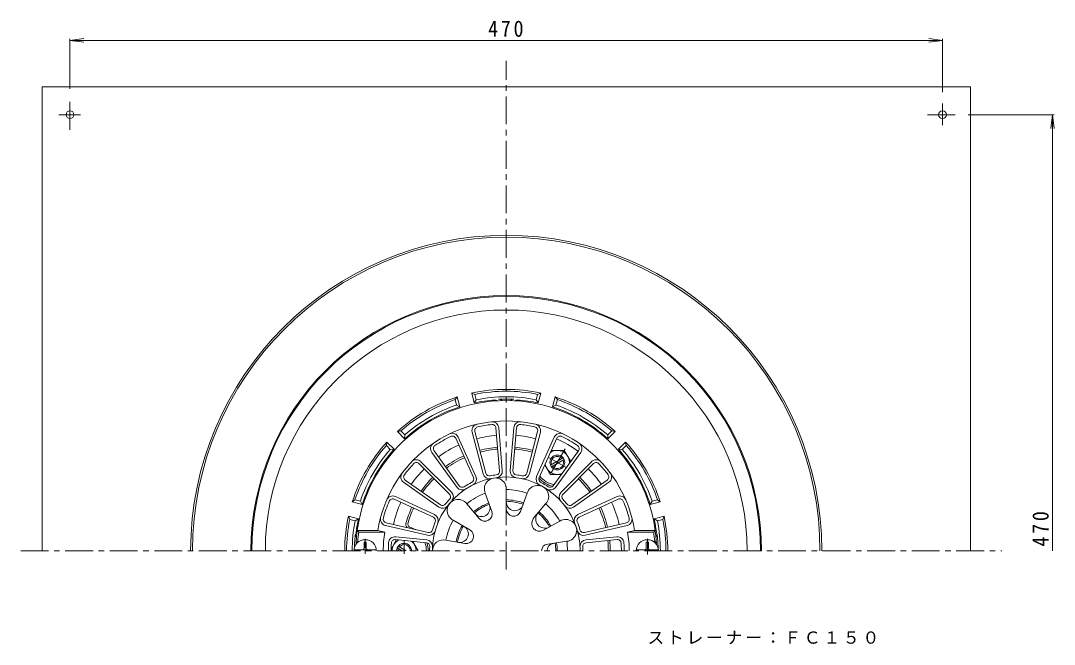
# Model space of a CAD drawing. Units: millimetres, scale not verified. Extents: x -314 to 365, y -412 to 407.
# Drawn here: x -239 to 318, y 70 to 407 of the extents above; entities that cross this region are included whole.
import ezdxf

# ---------------------------------------------------------------- set-up
doc = ezdxf.new("R2010")
doc.units = ezdxf.units.MM
doc.header["$LTSCALE"] = 3
doc.linetypes.add('CHAIN1', pattern=[8, 5, -1, 1, -1])
for name, color, linetype, lineweight in [('0-0_通り芯', 4, 'Continuous', 9), ('0-1_躯体', 6, 'Continuous', 9), ('0-2_仕上', 3, 'Continuous', 9), ('0-4_その他', 7, 'Continuous', 9), ('0-5_寸法', 7, 'Continuous', 9), ('0-8', 2, 'Continuous', 9), ('0-A', 2, 'Continuous', 9)]:
    doc.layers.add(name, color=color, linetype=linetype, lineweight=lineweight)
doc.styles.add('ＭＳ ゴシック', font='')
doc.styles.get('ＭＳ ゴシック').set_extended_font_data('MS Gothic')

msp = doc.modelspace()

# ---------------------------------------------------------------- linework, layer by layer
at = {"layer": '0-0_通り芯', "linetype": 'CHAIN1'}
for p, q in [((22.486, 110.749), (22.486, 384.975)), ((-239.078, 120.866), (289.51, 120.866))]:
    msp.add_line(p, q, dxfattribs=at)
at = {"layer": '0-0_通り芯'}
for radius in [170, 169]:
    msp.add_arc((22.486, 120.866), radius, 0, 180, dxfattribs=at)
at = {"layer": '0-1_躯体'}
for p, q in [((-3.871, 203.777), (-5.039, 202.342)), ((-4.261, 199.438), (-5.039, 202.342)), ((-2.446, 198.458), (-3.871, 203.777)), ((5.282, 200.529), (3.857, 205.847)), ((5.586, 205.189), (3.857, 205.847)), ((6.364, 202.285), (5.282, 200.529)), ((6.364, 202.285), (5.586, 205.189)), ((38.609, 202.285), (39.387, 205.189)), ((39.691, 200.529), (38.609, 202.285)), ((41.116, 205.847), (39.387, 205.189)), ((39.691, 200.529), (41.116, 205.847)), ((47.419, 198.458), (48.844, 203.777)), ((50.012, 202.342), (48.844, 203.777)), ((49.234, 199.438), (50.012, 202.342)), ((-2.446, 198.458), (-4.261, 199.438)), ((49.234, 199.438), (47.419, 198.458)), ((-34.311, 185.441), (-36.138, 185.147)), ((-32.245, 181.254), (-36.138, 185.147)), ((-32.185, 183.316), (-34.311, 185.441)), ((77.158, 183.316), (79.284, 185.441)), ((77.218, 181.254), (81.111, 185.147)), ((81.111, 185.147), (79.284, 185.441)), ((-41.795, 179.49), (-42.089, 177.663)), ((-37.902, 175.597), (-41.795, 179.49)), ((-32.185, 183.316), (-32.245, 181.254)), ((77.218, 181.254), (77.158, 183.316)), ((82.875, 175.597), (86.768, 179.49)), ((87.062, 177.663), (86.768, 179.49)), ((-39.964, 175.537), (-42.089, 177.663)), ((-37.902, 175.597), (-39.964, 175.537)), ((84.936, 175.537), (82.875, 175.597)), ((84.936, 175.537), (87.062, 177.663)), ((-58.99, 148.391), (-60.425, 147.223)), ((-55.106, 145.798), (-60.425, 147.223)), ((-56.086, 147.613), (-58.99, 148.391)), ((-56.086, 147.613), (-55.106, 145.798)), ((100.079, 145.798), (101.058, 147.613)), ((100.079, 145.798), (105.398, 147.223)), ((101.058, 147.613), (103.963, 148.391)), ((105.398, 147.223), (103.963, 148.391)), ((-57.177, 138.07), (-62.496, 139.495)), ((-61.837, 137.766), (-62.496, 139.495)), ((102.15, 138.07), (107.468, 139.495)), ((106.809, 137.766), (107.468, 139.495)), ((-58.933, 136.988), (-61.837, 137.766)), ((-58.933, 136.988), (-57.177, 138.07)), ((103.906, 136.988), (102.15, 138.07)), ((103.906, 136.988), (106.809, 137.766))]:
    msp.add_line(p, q, dxfattribs=at)
for centre, radius, start, end in [((22.486, 120.866), 137.5, 0, 180), ((22.486, 120.866), 137, 0, 180), ((22.486, 120.866), 129.768, 0, 180), ((22.486, 120.866), 87, 77.63522, 102.36475), ((22.486, 120.866), 86, 78.66675, 101.33324), ((22.486, 120.866), 87, 107.63522, 132.36475), ((22.486, 120.866), 86, 108.66675, 131.33324), ((22.486, 120.866), 81.5, 94.32834, 102.18677), ((22.486, 120.866), 83, 78.79947, 101.20049), ((16.486, 200.139), 2, 52.44421, 94.32857), ((22.486, 120.866), 81.784, 87.12622, 92.87378), ((18.486, 200.549), 2, 39.76068, 92.8741), ((26.486, 200.549), 2, 87.1259, 140.23932), ((28.486, 200.139), 2, 85.67143, 127.55579), ((22.486, 120.866), 81.5, 77.81322, 85.67166), ((22.486, 120.866), 87, 47.63522, 72.36475), ((22.486, 120.866), 86, 48.66675, 71.33324), ((22.486, 120.866), 81.5, 107.81322, 132.18677), ((22.486, 120.866), 83, 108.79947, 131.20049), ((22.486, 120.866), 81.5, 47.81322, 72.18677), ((22.486, 120.866), 83, 48.79947, 71.20049), ((22.486, 120.866), 87, 137.63522, 162.36475), ((22.486, 120.866), 62.463, 94.79076, 104.74074), ((22.486, 120.866), 62.463, 75.25931, 85.20924), ((22.486, 120.866), 66.195, 54.18575, 65.8141), ((22.486, 120.866), 87, 17.63522, 42.36475), ((22.486, 120.866), 86, 138.66675, 161.33324), ((22.486, 120.866), 83, 138.79947, 161.20049), ((22.486, 120.866), 81.5, 137.81322, 162.18677), ((22.486, 120.866), 62.463, 114.1859, 125.81406), ((22.486, 120.866), 56, 94.79077, 104.74075), ((22.486, 120.866), 55, 94.79076, 104.74077), ((22.486, 120.866), 55, 75.82635, 85.20924), ((22.486, 120.866), 56, 75.25925, 85.20923), ((35.464, 172.252), 2, 60.05476, 75.82661), ((22.486, 120.866), 81.5, 17.81322, 42.18677), ((22.486, 120.866), 83, 18.79947, 41.20049), ((22.486, 120.866), 86, 18.66675, 41.33324), ((22.486, 120.866), 56, 114.18591, 125.81403), ((22.486, 120.866), 55, 114.18593, 125.81396), ((22.486, 120.866), 62.463, 135.0251, 144.97498), ((22.486, 120.866), 62.463, 35.02496, 44.9749), ((22.486, 120.866), 56, 135.02505, 144.97505), ((22.486, 120.866), 55, 135.02507, 144.97505), ((49.986, 168.497), 13, 220.52802, 259.47214), ((49.986, 168.497), 12, 218.14966, 261.85043), ((60.5, 157.798), 2, 44.17339, 66.72685), ((22.486, 120.866), 55, 35.02492, 44.17365), ((60.839, 158.88), 2, 44.74692, 51.14423), ((22.486, 120.866), 56, 35.02495, 44.74684), ((22.486, 120.866), 62.463, 155.2085, 166.83669), ((22.486, 120.866), 62.463, 13.16331, 24.7915), ((22.486, 120.866), 87, 167.63525, 180), ((22.486, 120.866), 56, 155.20851, 164.74684), ((22.486, 120.866), 55, 155.20851, 164.17365), ((22.486, 120.866), 55, 13.16333, 24.79149), ((22.486, 120.866), 56, 13.16331, 24.79149), ((22.486, 120.866), 87, 0, 12.36475), ((22.486, 120.866), 86, 168.66676, 180), ((22.486, 120.866), 83, 168.79951, 180), ((22.486, 120.866), 81.5, 167.81323, 172.77383), ((-29.611, 135.072), 2, 164.74692, 246.75929), ((-28.505, 135.32), 2, 164.17339, 254.49844), ((22.486, 120.866), 81.5, 7.22617, 12.18677), ((22.486, 120.866), 83, 0, 11.20049), ((22.486, 120.866), 86, 0, 11.33324), ((22.486, 120.866), 81.784, 173.52293, 178.83969), ((-56.788, 129.866), 2, 173.52292, 226.63525), ((-56.382, 130.866), 2, 172.77383, 214.65736), ((-32.514, 120.866), 13, 61.30168, 74.49832), ((101.355, 130.866), 2, 325.34264, 7.22617), ((101.761, 129.866), 2, 313.36681, 6.47708), ((22.486, 120.866), 81.784, 1.16039, 6.47707), ((-32.514, 120.866), 12, 0, 21.85062), ((-32.514, 120.866), 13, 0, 19.47139), ((22.486, 120.866), 55, 0, 5.81412), ((22.486, 120.866), 56, 0, 5.81415)]:
    msp.add_arc(centre, radius, start, end, dxfattribs=at)
at = {"layer": '0-2_仕上'}
for p, q in [((4.123, 184.766), (10.035, 162.297)), ((5.573, 185.148), (11.485, 162.678)), ((16.935, 187.103), (18.875, 163.951)), ((18.43, 187.228), (20.37, 164.076)), ((26.543, 187.228), (24.603, 164.076)), ((28.038, 187.103), (26.097, 163.951)), ((39.399, 185.148), (33.488, 162.678)), ((40.85, 184.766), (34.938, 162.297)), ((-4.746, 181.501), (4.773, 160.306)), ((-3.378, 182.115), (6.141, 160.921)), ((48.351, 182.115), (38.832, 160.921)), ((49.719, 181.501), (40.2, 160.306)), ((-17.625, 173.89), (-4.03, 155.049)), ((-16.409, 174.767), (-2.813, 155.927)), ((61.382, 174.767), (47.786, 155.927)), ((62.598, 173.89), (49.003, 155.049)), ((-24.535, 167.846), (-8.099, 151.425)), ((-23.475, 168.907), (-7.039, 152.486)), ((68.448, 168.907), (52.012, 152.486)), ((69.508, 167.846), (53.072, 151.425)), ((-32.807, 157.787), (-13.78, 144.452)), ((-31.946, 159.015), (-12.92, 145.68)), ((76.919, 159.015), (57.892, 145.68)), ((77.779, 157.787), (58.753, 144.452)), ((11.181, 151.869), (14.734, 142.126)), ((22.506, 153.866), (22.5, 143.495)), ((33.754, 151.882), (30.213, 142.135)), ((-37.858, 148.738), (-16.765, 138.995)), ((-37.229, 150.099), (-16.136, 140.357)), ((1.29, 146.158), (7.951, 138.21)), ((43.714, 146.132), (37.043, 138.192)), ((82.201, 150.099), (61.109, 140.357)), ((82.831, 148.738), (61.738, 138.995)), ((-42.579, 134.542), (-19.955, 129.251)), ((-42.237, 136.003), (-19.613, 130.712)), ((-6.102, 137.348), (2.882, 132.168)), ((51.346, 136.87), (42.276, 131.841)), ((87.21, 136.003), (64.586, 130.712)), ((87.551, 134.542), (64.928, 129.251)), ((-56.922, 130.866), (-57.777, 131.866)), ((-46.604, 131.866), (-57.777, 131.866)), ((-42.843, 130.866), (-56.922, 130.866)), ((-46.604, 131.866), (-42.843, 130.866)), ((-20.375, 126.738), (-37.033, 128.434)), ((65.348, 126.738), (82.006, 128.434)), ((91.577, 131.866), (87.816, 130.866)), ((87.816, 130.866), (101.894, 130.866)), ((91.577, 131.866), (102.75, 131.866)), ((101.894, 130.866), (102.75, 131.866)), ((-57.481, 125.866), (-58.415, 124.866)), ((-57.986, 124.866), (-58.415, 124.866)), ((-56.83, 125.866), (-57.481, 125.866)), ((-20.527, 125.245), (-37.185, 126.942)), ((-10.009, 126.616), (0.203, 124.809)), ((55.085, 125.995), (44.841, 124.383)), ((65.5, 125.245), (82.158, 126.942)), ((101.803, 125.866), (102.454, 125.866)), ((102.454, 125.866), (103.388, 124.866)), ((102.958, 124.866), (103.388, 124.866))]:
    msp.add_line(p, q, dxfattribs=at)
for centre, radius, start, end in [((22.486, 120.866), 81, 2.83057, 177.16943), ((22.486, 120.866), 70, 9.04616, 170.95892), ((14.942, 186.936), 3.5, 4.79076, 96.51379), ((30.031, 186.936), 3.5, 83.48634, 175.20938), ((-6.571, 180.681), 3.5, 24.18591, 115.90903), ((7.508, 185.657), 3.5, 103.01149, 194.74059), ((7.508, 185.657), 2, 103.01149, 194.74059), ((22.486, 120.866), 68.5, 96.51418, 103.01723), ((14.942, 186.936), 2, 4.79076, 96.51379), ((30.031, 186.936), 2, 83.48615, 175.20918), ((22.486, 120.866), 68.5, 76.98276, 83.48581), ((37.465, 185.657), 2, 345.25935, 76.98845), ((37.465, 185.657), 3.5, 345.25955, 76.98865), ((51.543, 180.681), 3.5, 64.09085, 155.81396), ((-14.787, 175.938), 3.5, 124.09094, 215.81406), ((22.486, 120.866), 68.5, 115.90936, 124.09065), ((-6.571, 180.681), 2, 24.18591, 115.90903), ((51.543, 180.681), 2, 64.09097, 155.81409), ((22.486, 120.866), 68.5, 55.90935, 64.09064), ((59.76, 175.938), 3.5, 324.18594, 55.90906), ((-14.787, 175.938), 2, 124.09094, 215.81406), ((59.76, 175.938), 2, 324.18594, 55.90906), ((22.486, 120.866), 68.5, 136.74847, 143.25153), ((-25.949, 166.432), 3.5, 45.02505, 136.74809), ((-25.949, 166.432), 2, 45.02505, 136.74809), ((70.922, 166.432), 3.5, 43.25191, 134.97495), ((70.922, 166.432), 2, 43.25191, 134.97495), ((22.486, 120.866), 68.5, 36.74847, 43.25153), ((-30.798, 160.653), 3.5, 143.24579, 234.97488), ((-30.798, 160.653), 2, 143.24579, 234.97488), ((13.419, 163.187), 3.5, 194.74059, 282.09221), ((13.419, 163.187), 2, 194.74059, 282.09221), ((22.486, 120.866), 41.282, 97.43924, 102.09219), ((16.882, 163.784), 2, 277.43927, 4.79076), ((16.882, 163.784), 3.5, 277.43927, 4.79076), ((28.09, 163.784), 3.5, 175.20938, 262.56087), ((28.09, 163.784), 2, 175.20918, 262.56067), ((22.486, 120.866), 41.282, 77.90781, 82.56076), ((31.554, 163.187), 3.5, 257.90793, 345.25955), ((31.554, 163.187), 2, 257.90773, 345.25935), ((75.771, 160.653), 2, 305.02512, 36.75421), ((75.771, 160.653), 3.5, 305.02512, 36.75421), ((22.486, 120.866), 39.782, 0, 180), ((-1.192, 157.097), 2, 215.81447, 303.16591), ((22.486, 120.866), 41.282, 116.8344, 123.1656), ((2.948, 159.487), 2, 296.83452, 24.18582), ((2.948, 159.487), 3.5, 296.83452, 24.18582), ((16.605, 154.221), 5.912, 356.55211, 203.44781), ((39.422, 150.198), 5.912, 316.55206, 163.44781), ((42.025, 159.487), 3.5, 155.81418, 243.16548), ((42.025, 159.487), 2, 155.81418, 243.16548), ((22.486, 120.866), 41.282, 56.8344, 63.1656), ((46.164, 157.097), 2, 236.83409, 324.18553), ((-38.696, 146.922), 3.5, 65.20851, 156.93163), ((-9.513, 150.01), 2, 317.67357, 45.02505), ((-9.513, 150.01), 3.5, 317.67357, 45.02505), ((-1.192, 157.097), 3.5, 215.81447, 303.16591), ((22.486, 120.866), 33, 110.03453, 129.96542), ((22.486, 120.866), 33, 70.03456, 89.96542), ((46.164, 157.097), 3.5, 236.83409, 324.18553), ((54.486, 150.01), 3.5, 134.97495, 222.32643), ((54.486, 150.01), 2, 134.97495, 222.32643), ((83.669, 146.922), 3.5, 23.0685, 114.79161), ((22.486, 120.866), 68.5, 156.93196, 165.11325), ((-38.696, 146.922), 2, 65.20851, 156.93163), ((-11.772, 147.318), 3.5, 234.97488, 322.32651), ((-11.772, 147.318), 2, 234.97488, 322.32651), ((22.486, 120.866), 41.282, 137.67354, 142.32649), ((-3.459, 142.637), 5.912, 36.55206, 243.44781), ((22.486, 120.866), 27.441, 110.03459, 129.96548), ((22.486, 120.866), 26.672, 110.03459, 129.96548), ((9.185, 143.905), 4.604, 219.96553, 20.03441), ((27.106, 147.065), 4.604, 178.59656, 340.03436), ((22.486, 120.866), 27.441, 70.03458, 89.96544), ((22.486, 120.866), 26.672, 70.03458, 89.96255), ((22.486, 120.866), 33, 29.01193, 49.96544), ((22.486, 120.866), 41.282, 37.67351, 42.32646), ((56.745, 147.318), 3.5, 217.67349, 305.02512), ((56.745, 147.318), 2, 217.67349, 305.02512), ((83.669, 146.922), 2, 23.06836, 114.79147), ((22.486, 120.866), 68.5, 14.88675, 23.06804), ((-17.603, 137.179), 3.5, 337.85712, 65.20842), ((10.998, 140.763), 3.976, 219.96559, 20.03447), ((26.476, 143.493), 3.976, 179.96577, 340.03456), ((43.239, 137.965), 4.889, 139.96562, 299.01205), ((22.486, 120.866), 26.672, 29.01196, 49.96544), ((22.486, 120.866), 27.441, 29.01193, 49.96542), ((62.576, 137.179), 3.5, 114.79149, 202.14279), ((-41.782, 137.95), 3.5, 165.11354, 256.83665), ((-41.782, 137.95), 2, 165.11354, 256.83665), ((22.486, 120.866), 41.282, 157.85699, 164.1882), ((-17.603, 137.179), 2, 337.85712, 65.20842), ((22.486, 120.866), 33, 150.03458, 169.96539), ((22.486, 120.866), 27.441, 150.03459, 169.96532), ((22.486, 120.866), 26.672, 150.03464, 169.96533), ((-2.513, 129.965), 4.604, 259.9653, 60.03455), ((40.409, 135.633), 4.223, 142.76042, 296.21727), ((54.516, 131.88), 5.912, 275.52946, 122.42522), ((62.576, 137.179), 2, 114.7917, 202.14301), ((22.486, 120.866), 41.282, 15.81181, 22.14302), ((86.754, 137.95), 2, 283.16347, 14.88658), ((86.754, 137.95), 3.5, 283.16325, 14.88637), ((9.834, 120.866), 67.5, 171.48038, 175.752), ((9.986, 120.866), 53.768, 169.28145, 180), ((-37.388, 124.952), 3.5, 84.18587, 176.47685), ((-19.158, 132.659), 3.5, 256.83707, 344.18851), ((-19.158, 132.659), 2, 256.83707, 344.18851), ((0.896, 128.724), 3.976, 259.96532, 60.03438), ((64.131, 132.659), 3.5, 195.8114, 283.16284), ((64.131, 132.659), 2, 195.81161, 283.16306), ((82.361, 124.952), 3.5, 3.52315, 95.81413), ((34.986, 120.866), 53.768, 0, 10.71855), ((35.139, 120.866), 67.5, 4.248, 8.51962), ((27.487, 120.866), 68.5, 176.51785, 180), ((28.987, 120.866), 68.5, 176.47704, 180), ((-37.388, 124.952), 2, 84.18587, 176.47685), ((-20.73, 123.256), 2, 356.8345, 84.18581), ((-20.73, 123.256), 3.5, 356.8345, 84.18581), ((22.486, 120.866), 41.282, 176.83438, 180), ((-11.384, 120.866), 5.912, 76.55188, 180), ((44.983, 120.866), 3.497, 92.32417, 180), ((48.536, 120.866), 4.049, 98.94276, 179.99983), ((22.486, 120.866), 26.672, 0, 8.94281), ((22.486, 120.866), 27.441, 0, 8.94281), ((22.486, 120.866), 33, 0, 8.94284), ((65.703, 123.256), 3.5, 95.81409, 183.16539), ((65.703, 123.256), 2, 95.81421, 183.16551), ((22.486, 120.866), 41.282, 0, 3.1656), ((82.361, 124.952), 2, 3.52315, 95.81413), ((15.986, 120.866), 68.5, 0, 3.52296), ((17.486, 120.866), 68.5, 0, 3.48215)]:
    msp.add_arc(centre, radius, start, end, dxfattribs=at)
at = {"layer": '0-4_その他'}
for p, q in [((-212.514, 395.921), (-205.078, 396.9)), ((-212.514, 396.821), (-212.514, 369.749)), ((-212.514, 395.921), (257.486, 395.921)), ((-212.514, 395.921), (-205.078, 394.942)), ((257.486, 395.921), (250.05, 396.9)), ((257.486, 395.921), (250.05, 394.942)), ((257.486, 396.821), (257.486, 367.964)), ((317.636, 355.865), (271.37, 355.865)), ((316.736, 355.865), (317.715, 348.43))]:
    msp.add_line(p, q, dxfattribs=at)
msp.add_lwpolyline([(316.736, 120.866), (316.736, 355.865), (315.758, 348.43)], dxfattribs=at)
at = {"layer": '0-8'}
for p, q in [((-227.514, 370.866), (272.487, 370.866)), ((-227.514, 120.866), (-227.514, 370.866)), ((272.487, 370.866), (272.487, 120.866))]:
    msp.add_line(p, q, dxfattribs=at)
at = {"layer": '0-8', "linetype": 'CHAIN1'}
for p, q in [((-212.514, 347.756), (-212.514, 363.749)), ((257.486, 361.964), (257.486, 350.162)), ((-218.612, 355.866), (-206.81, 355.866)), ((249.377, 355.866), (265.37, 355.866))]:
    msp.add_line(p, q, dxfattribs=at)
at = {"layer": '0-8'}
for centre in [(-212.514, 355.866), (257.486, 355.866)]:
    msp.add_circle(centre, 2.1, dxfattribs=at)
at = {"layer": '0-A', "linetype": 'CHAIN1'}
for p, q in [((54.264, 175.906), (45.883, 161.39)), ((45.136, 171.297), (54.836, 165.697)), ((-53.514, 119.163), (-53.514, 127.373)), ((-32.513, 119.163), (-32.513, 126.466)), ((98.486, 118.845), (98.486, 127.373))]:
    msp.add_line(p, q, dxfattribs=at)
at = {"layer": '0-A'}
for p, q in [((46.796, 174.992), (53.742, 174.992)), ((53.742, 174.992), (57.21, 168.986)), ((43.27, 167.141), (46.239, 161.997)), ((46.299, 166.946), (53.173, 170.914)), ((46.799, 166.08), (53.673, 170.048)), ((46.239, 161.997), (52.167, 161.997)), ((-52.913, 125.616), (-54.114, 125.616)), ((-54.114, 122.466), (-54.114, 125.616)), ((-52.913, 122.466), (-52.913, 125.616)), ((-39.508, 121.751), (-36.549, 126.877)), ((-31.513, 120.866), (-35.7, 123.283)), ((-25.011, 120.87), (-27.974, 126.004)), ((97.886, 125.616), (99.086, 125.616)), ((97.886, 122.466), (97.886, 125.616)), ((99.086, 122.466), (99.086, 125.616)), ((-59.483, 121.466), (-47.544, 121.466)), ((-33.513, 120.866), (-36.2, 122.417)), ((104.456, 121.466), (92.517, 121.466))]:
    msp.add_line(p, q, dxfattribs=at)
msp.add_circle((49.986, 168.497), 4, dxfattribs=at)
for centre, radius, start, end in [((49.991, 168.494), 6.5, 60.0482, 124.90761), ((49.991, 168.494), 6.5, 355.28012, 60.04805), ((49.991, 168.494), 6.5, 186.72011, 293.09131), ((49.986, 168.497), 3.324, 38.65283, 201.34634), ((49.986, 168.497), 3.324, 218.64944, 21.34903), ((-53.514, 120.866), 6, 0, 180), ((-32.513, 120.871), 6.5, 115.28067, 180.04919), ((-32.513, 120.866), 4, 0, 180), ((-32.513, 120.866), 3.324, 0, 141.34886), ((-32.513, 120.871), 6.5, 359.95093, 53.09129), ((98.486, 120.866), 6, 0, 180), ((-55.114, 122.466), 1, 270, 0), ((-51.913, 122.466), 1, 180, 270), ((-32.513, 120.866), 3.324, 158.6521, 180), ((96.886, 122.466), 1, 270, 0), ((100.086, 122.466), 1, 180, 270)]:
    msp.add_arc(centre, radius, start, end, dxfattribs=at)

# ---------------------------------------------------------------- texts
at = {"layer": '0-4_その他', "color": 2, "insert": (12.736, 397.721), "char_height": 8.798, "attachment_point": 7, "style": 'ＭＳ ゴシック'}
msp.add_mtext('\\T1.27;\\W0.9;470', dxfattribs=at)
at = {"layer": '0-4_その他', "color": 2, "insert": (314.801, 123.185), "char_height": 8.798, "attachment_point": 7, "rotation": 90, "style": 'ＭＳ ゴシック'}
msp.add_mtext('\\T1.27;\\W0.9;470', dxfattribs=at)
at = {"layer": '0-5_寸法', "insert": (98.56, 70.471), "char_height": 6.598, "attachment_point": 7, "style": 'ＭＳ ゴシック'}
msp.add_mtext('\\T1.17;ストレーナー：ＦＣ１５０', dxfattribs=at)

doc.saveas('drawing.dxf')
